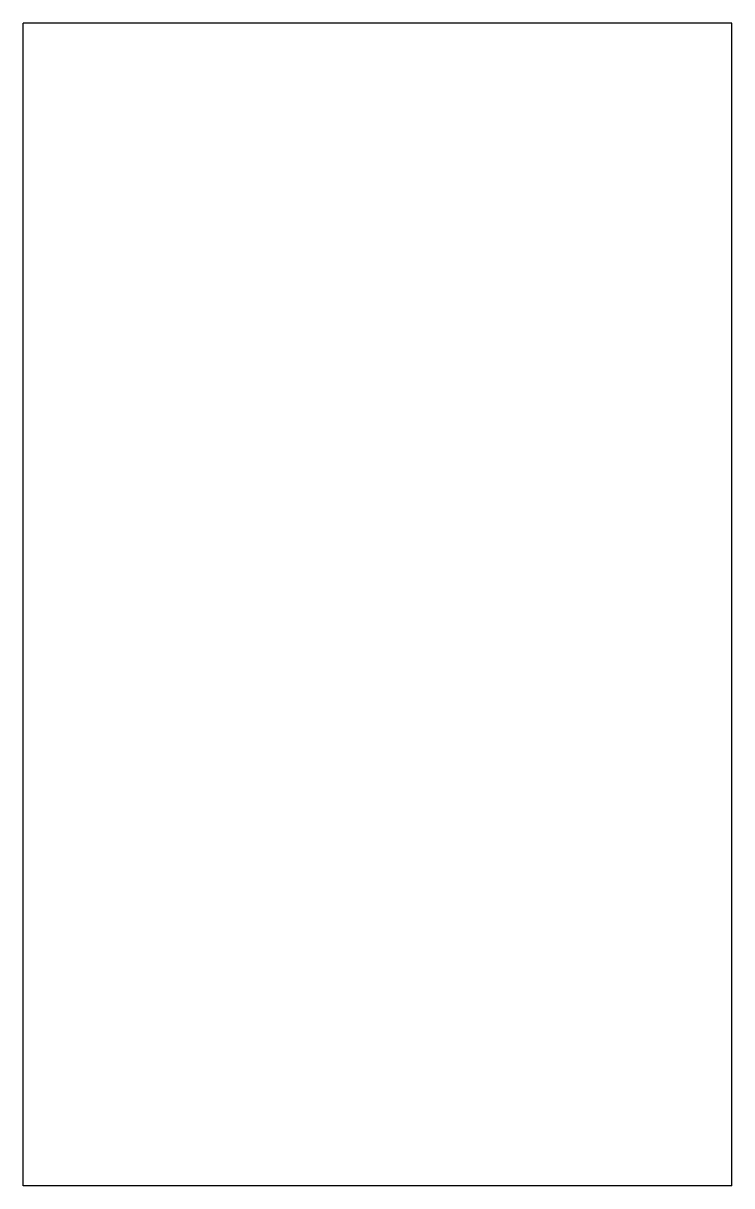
# Model space of a CAD drawing. Header units: millimetres. Extents: x 0 to 85, y 0 to 139.
import ezdxf

# ---------------------------------------------------------------- set-up
doc = ezdxf.new("R2010")
doc.units = ezdxf.units.MM
doc.layers.add('DECOUPE', color=7, linetype='CONTINUOUS')

msp = doc.modelspace()

# ---------------------------------------------------------------- linework, layer by layer
at = {"layer": 'DECOUPE'}
for p, q in [((85, 139.484406), (0, 139.484406)), ((0, 0), (0, 139.484406)), ((85, 0), (85, 139.484406)), ((85, 0), (0, 0))]:
    msp.add_line(p, q, dxfattribs=at)

doc.saveas('drawing.dxf')
